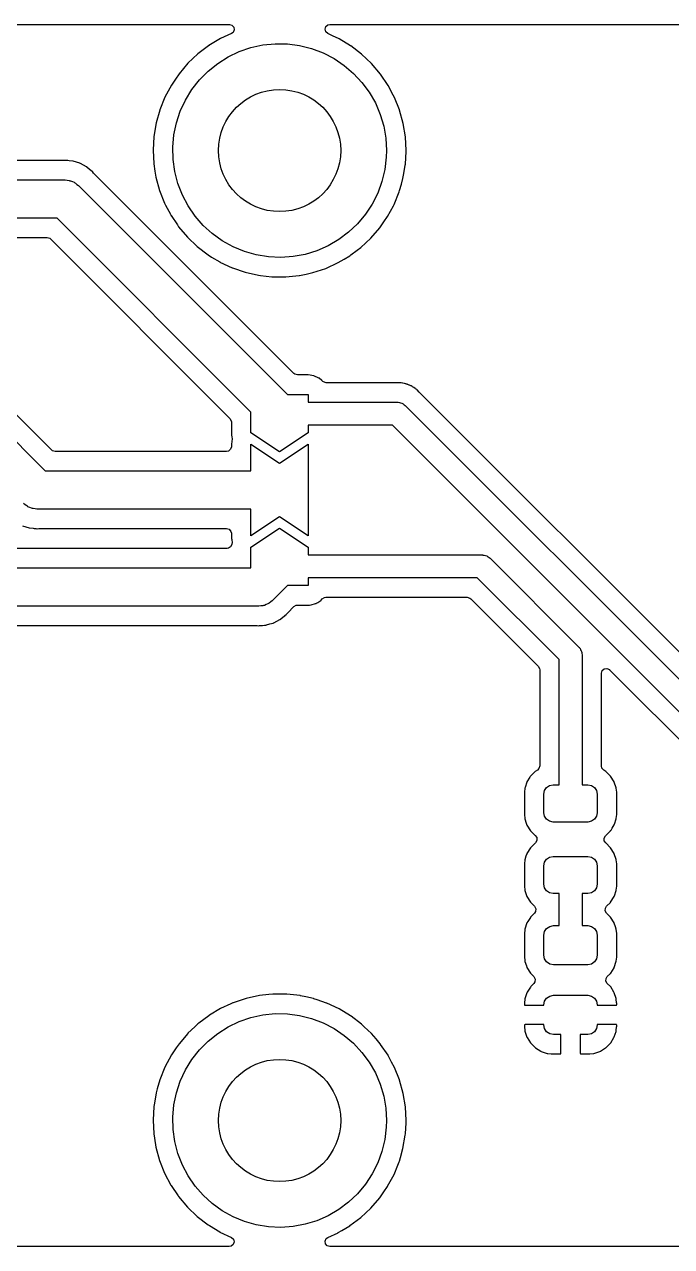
# Model space of a CAD drawing. Extents: x 14 to 417, y -139 to -107.
# Drawn here: x 31.42 to 48.37, y -139.19 to -107.19 of the extents above; entities that cross this region are included whole.
import ezdxf

# ---------------------------------------------------------------- set-up
doc = ezdxf.new("R2010")
doc.units = 0
doc.layers.add('BLACK', color=7, linetype='CONTINUOUS')

msp = doc.modelspace()

# ---------------------------------------------------------------- linework, layer by layer
at = {"layer": 'BLACK', "linetype": 'CONTINUOUS'}
for p, q in [((14.6045, -107.188), (36.7849, -107.188)), ((36.7849, -107.188), (36.853, -107.209)), ((36.853, -107.209), (36.8995, -107.262)), ((39.3107, -107.246), (39.3646, -107.2)), ((39.3646, -107.2), (39.4163, -107.188)), ((39.4163, -107.188), (87.5849, -107.188)), ((36.8375, -107.429), (36.5547, -107.559)), ((36.8801, -107.397), (36.8375, -107.429)), ((36.9096, -107.332), (36.8801, -107.397)), ((36.8995, -107.262), (36.9096, -107.332)), ((39.2903, -107.314), (39.3107, -107.246)), ((39.3098, -107.382), (39.2903, -107.314)), ((39.3632, -107.429), (39.3098, -107.382)), ((39.4865, -107.486), (39.3632, -107.429)), ((39.6555, -107.564), (39.4865, -107.486)), ((36.2386, -107.75), (35.9614, -107.959)), ((36.2445, -107.745), (36.2386, -107.75)), ((36.2472, -107.743), (36.2445, -107.745)), ((36.2445, -107.745), (36.2445, -107.745)), ((36.5547, -107.559), (36.2472, -107.743)), ((37.042, -107.898), (37.347, -107.793)), ((37.347, -107.793), (37.662, -107.724)), ((37.662, -107.724), (37.9827, -107.692)), ((37.9827, -107.692), (38.3051, -107.698)), ((38.3051, -107.698), (38.6247, -107.74)), ((38.6247, -107.74), (38.9373, -107.818)), ((38.9373, -107.818), (39.2389, -107.932)), ((39.6584, -107.566), (39.6555, -107.564)), ((39.9595, -107.748), (39.6584, -107.566)), ((39.6584, -107.566), (39.6584, -107.566)), ((39.9624, -107.75), (39.9595, -107.748)), ((39.9595, -107.748), (39.9595, -107.748)), ((40.2475, -107.967), (39.9624, -107.75)), ((35.9614, -107.959), (35.7006, -108.205)), ((36.478, -108.208), (36.7511, -108.036)), ((36.7511, -108.036), (37.042, -107.898)), ((39.2389, -107.932), (39.5253, -108.08)), ((39.5253, -108.08), (39.7929, -108.26)), ((40.5074, -108.213), (40.2475, -107.967)), ((35.4659, -108.48), (35.3726, -108.617)), ((35.4678, -108.478), (35.4659, -108.48)), ((35.4659, -108.48), (35.4659, -108.48)), ((35.7006, -108.205), (35.4678, -108.478)), ((35.9997, -108.638), (36.2264, -108.409)), ((36.2264, -108.409), (36.478, -108.208)), ((39.7929, -108.26), (40.038, -108.469)), ((40.038, -108.469), (40.2574, -108.705)), ((40.7392, -108.487), (40.5074, -108.213)), ((40.9401, -108.783), (40.7392, -108.487)), ((35.2659, -108.774), (35.0971, -109.09)), ((35.3726, -108.617), (35.2659, -108.774)), ((35.8008, -108.892), (35.9997, -108.638)), ((40.2574, -108.705), (40.4483, -108.965)), ((40.9417, -108.787), (40.9401, -108.783)), ((41.0778, -109.043), (40.9417, -108.787)), ((40.9417, -108.787), (40.9417, -108.787)), ((35.0971, -109.09), (34.9634, -109.422)), ((35.6323, -109.167), (35.8008, -108.892)), ((40.4483, -108.965), (40.608, -109.245)), ((41.1078, -109.1), (41.0778, -109.043)), ((41.1091, -109.103), (41.1078, -109.1)), ((41.2372, -109.425), (41.1091, -109.103)), ((34.9603, -109.433), (34.8664, -109.767)), ((34.9625, -109.425), (34.9603, -109.433)), ((34.9634, -109.422), (34.9625, -109.425)), ((34.9625, -109.425), (34.9625, -109.425)), ((35.4966, -109.459), (35.6323, -109.167)), ((40.608, -109.245), (40.7345, -109.542)), ((41.2403, -109.433), (41.2372, -109.425)), ((41.3361, -109.779), (41.2403, -109.433)), ((34.8664, -109.767), (34.8073, -110.121)), ((35.33, -110.081), (35.3954, -109.765)), ((35.3954, -109.765), (35.4966, -109.459)), ((40.7345, -109.542), (40.826, -109.851)), ((35.3014, -110.402), (35.33, -110.081)), ((40.826, -109.851), (40.8814, -110.168)), ((41.394, -110.132), (41.3361, -109.779)), ((34.8073, -110.121), (34.7867, -110.478)), ((35.3098, -110.724), (35.3014, -110.402)), ((40.8814, -110.168), (40.9, -110.49)), ((41.4134, -110.49), (41.394, -110.132)), ((34.7867, -110.478), (34.8048, -110.836)), ((35.3552, -111.043), (35.3098, -110.724)), ((40.8945, -110.666), (40.8557, -110.986)), ((40.9, -110.49), (40.8945, -110.666)), ((41.3928, -110.848), (41.4132, -110.515)), ((41.4132, -110.515), (41.4133, -110.513)), ((41.4133, -110.513), (41.4134, -110.49)), ((32.426, -110.751), (19.3468, -110.751)), ((32.4379, -110.751), (32.426, -110.751)), ((32.4413, -110.751), (32.4379, -110.751)), ((32.4835, -110.747), (32.4413, -110.751)), ((32.4897, -110.747), (32.4835, -110.747)), ((32.4972, -110.748), (32.4897, -110.747)), ((32.4897, -110.747), (32.4897, -110.747)), ((32.5266, -110.751), (32.4972, -110.748)), ((32.5323, -110.751), (32.5266, -110.751)), ((32.5332, -110.751), (32.5323, -110.751)), ((32.5368, -110.751), (32.5332, -110.751)), ((32.5403, -110.752), (32.5368, -110.751)), ((32.553, -110.753), (32.5403, -110.752)), ((32.5403, -110.752), (32.5403, -110.752)), ((32.5866, -110.757), (32.553, -110.753)), ((32.5877, -110.757), (32.5866, -110.757)), ((32.6803, -110.767), (32.5877, -110.757)), ((32.6854, -110.768), (32.6803, -110.767)), ((32.6907, -110.769), (32.6854, -110.768)), ((32.7794, -110.797), (32.6907, -110.769)), ((32.7805, -110.797), (32.7794, -110.797)), ((32.8694, -110.824), (32.7805, -110.797)), ((32.8741, -110.827), (32.8694, -110.824)), ((32.8792, -110.829), (32.8741, -110.827)), ((32.8846, -110.832), (32.8792, -110.829)), ((32.9608, -110.873), (32.8846, -110.832)), ((32.8846, -110.832), (32.8846, -110.832)), ((32.9619, -110.874), (32.9608, -110.873)), ((33.0437, -110.918), (32.9619, -110.874)), ((33.0479, -110.921), (33.0437, -110.918)), ((33.0525, -110.924), (33.0479, -110.921)), ((33.1239, -110.984), (33.0525, -110.924)), ((33.1247, -110.984), (33.1239, -110.984)), ((33.1579, -111.012), (33.1247, -110.984)), ((33.1601, -111.014), (33.1579, -111.012)), ((33.1619, -111.016), (33.1601, -111.014)), ((33.1656, -111.019), (33.1619, -111.016)), ((33.204, -111.051), (33.1656, -111.019)), ((34.8048, -110.836), (34.8053, -110.84)), ((34.8053, -110.84), (34.8053, -110.84)), ((34.8053, -110.84), (34.8353, -111.027)), ((34.8353, -111.027), (34.8615, -111.19)), ((35.437, -111.355), (35.3552, -111.043)), ((40.8557, -110.986), (40.7805, -111.299)), ((41.3538, -111.091), (41.3908, -110.874)), ((41.3908, -110.874), (41.3914, -110.871)), ((41.3908, -110.874), (41.3908, -110.874)), ((41.3914, -110.871), (41.3928, -110.848)), ((18.875, -111.26), (32.48, -111.26)), ((32.48, -111.26), (32.4861, -111.26)), ((32.4861, -111.26), (32.5365, -111.268)), ((32.5365, -111.268), (32.5874, -111.272)), ((32.5874, -111.272), (32.6063, -111.279)), ((32.6063, -111.279), (32.6262, -111.282)), ((32.6262, -111.282), (32.6724, -111.304)), ((32.6724, -111.304), (32.7201, -111.321)), ((32.7201, -111.321), (32.7363, -111.334)), ((32.7363, -111.334), (32.7545, -111.342)), ((32.7545, -111.342), (32.7927, -111.376)), ((33.2079, -111.056), (33.204, -111.051)), ((33.2278, -111.08), (33.2079, -111.056)), ((33.2369, -111.091), (33.2278, -111.08)), ((38.4756, -116.329), (33.2369, -111.091)), ((34.8615, -111.19), (34.956, -111.536)), ((35.5541, -111.656), (35.437, -111.355)), ((40.7805, -111.299), (40.6697, -111.602)), ((41.2431, -111.533), (41.2901, -111.368)), ((41.2901, -111.368), (41.331, -111.224)), ((41.331, -111.224), (41.3538, -111.091)), ((32.7927, -111.376), (32.8336, -111.406)), ((32.8336, -111.406), (38.3071, -116.88)), ((34.956, -111.536), (35.0874, -111.869)), ((35.705, -111.94), (35.5541, -111.656)), ((40.6697, -111.602), (40.5249, -111.89)), ((41.098, -111.901), (41.2328, -111.569)), ((41.2328, -111.569), (41.2431, -111.533)), ((35.0874, -111.869), (35.1157, -111.923)), ((35.1157, -111.923), (35.2387, -112.158)), ((35.8876, -112.206), (35.705, -111.94)), ((40.5249, -111.89), (40.3479, -112.159)), ((40.9297, -112.213), (41.0802, -111.934)), ((41.0802, -111.934), (41.098, -111.901)), ((32.2729, -112.26), (18.875, -112.26)), ((37.35, -117.337), (32.2729, -112.26)), ((35.2387, -112.158), (35.254, -112.187)), ((35.254, -112.187), (35.2559, -112.189)), ((35.2559, -112.189), (35.2559, -112.189)), ((35.2559, -112.189), (35.4238, -112.439)), ((36.0995, -112.449), (35.8876, -112.206)), ((40.3479, -112.159), (40.1411, -112.407)), ((40.8317, -112.357), (40.9262, -112.219)), ((40.9262, -112.219), (40.9281, -112.216)), ((40.9262, -112.219), (40.9262, -112.219)), ((40.9281, -112.216), (40.9297, -112.213)), ((40.9297, -112.213), (40.9297, -112.213)), ((35.4238, -112.439), (35.4538, -112.484)), ((35.4538, -112.484), (35.6847, -112.758)), ((36.3379, -112.666), (36.0995, -112.449)), ((39.9073, -112.629), (39.6495, -112.822)), ((40.1411, -112.407), (39.9073, -112.629)), ((40.4915, -112.783), (40.7251, -112.512)), ((40.7251, -112.512), (40.8317, -112.357)), ((19.3469, -112.768), (32.0101, -112.768)), ((32.0101, -112.768), (32.0782, -112.789)), ((32.0782, -112.789), (32.0992, -112.805)), ((32.0992, -112.805), (36.7994, -117.506)), ((35.6847, -112.758), (35.9438, -113.006)), ((36.5997, -112.854), (36.3379, -112.666)), ((36.8814, -113.011), (36.5997, -112.854)), ((39.6495, -112.822), (39.3712, -112.985)), ((40.2298, -113.028), (40.4915, -112.783)), ((35.9438, -113.006), (36.2281, -113.224)), ((36.2281, -113.224), (36.3168, -113.278)), ((36.3168, -113.278), (36.5314, -113.408)), ((37.1792, -113.134), (36.8814, -113.011)), ((37.4892, -113.223), (37.1792, -113.134)), ((37.8073, -113.275), (37.4892, -113.223)), ((38.1293, -113.29), (37.8073, -113.275)), ((38.4509, -113.268), (38.1293, -113.29)), ((38.7679, -113.209), (38.4509, -113.268)), ((39.076, -113.114), (38.7679, -113.209)), ((39.3712, -112.985), (39.076, -113.114)), ((39.7895, -113.335), (39.9403, -113.245)), ((39.9403, -113.245), (39.9432, -113.243)), ((39.9403, -113.245), (39.9403, -113.245)), ((39.9432, -113.243), (39.9687, -113.224)), ((39.9687, -113.224), (40.135, -113.099)), ((40.135, -113.099), (40.2298, -113.028)), ((36.5314, -113.408), (36.5314, -113.408)), ((36.5314, -113.408), (36.5343, -113.41)), ((36.5343, -113.41), (36.5374, -113.412)), ((36.5374, -113.412), (36.5374, -113.412)), ((36.5374, -113.412), (36.8557, -113.561)), ((36.8557, -113.561), (36.8557, -113.561)), ((36.8557, -113.561), (36.8588, -113.562)), ((36.8588, -113.562), (36.862, -113.563)), ((36.862, -113.563), (36.862, -113.563)), ((36.862, -113.563), (37.1946, -113.677)), ((38.9687, -113.687), (39.309, -113.575)), ((39.309, -113.575), (39.6351, -113.426)), ((39.6351, -113.426), (39.7895, -113.335)), ((37.1946, -113.677), (37.1946, -113.677)), ((37.1946, -113.677), (37.1978, -113.678)), ((37.1978, -113.678), (37.5474, -113.757)), ((37.5474, -113.757), (37.5997, -113.763)), ((37.5997, -113.763), (37.9001, -113.797)), ((37.9001, -113.797), (37.9001, -113.797)), ((37.9001, -113.797), (37.9035, -113.798)), ((37.9035, -113.798), (37.9069, -113.798)), ((37.9069, -113.798), (37.9069, -113.798)), ((37.9069, -113.798), (38.1012, -113.799)), ((38.1012, -113.799), (38.2619, -113.799)), ((38.2619, -113.799), (38.2652, -113.799)), ((38.2652, -113.799), (38.6149, -113.763)), ((38.2652, -113.799), (38.2652, -113.799)), ((38.6149, -113.763), (38.6149, -113.763)), ((38.6149, -113.763), (38.6183, -113.763)), ((38.6183, -113.763), (38.6217, -113.762)), ((38.6217, -113.762), (38.7942, -113.725)), ((38.6217, -113.762), (38.6217, -113.762)), ((38.7942, -113.725), (38.9687, -113.687)), ((32.1308, -118.335), (29.6778, -115.882)), ((29.2745, -116.197), (31.9571, -118.88)), ((38.4966, -116.346), (38.4756, -116.329)), ((38.5647, -116.366), (38.4966, -116.346)), ((38.85, -116.366), (38.5647, -116.366)), ((38.9947, -116.387), (38.85, -116.366)), ((39.1277, -116.448), (38.9947, -116.387)), ((39.1346, -116.454), (39.1277, -116.448)), ((39.2069, -116.516), (39.1346, -116.454)), ((39.1346, -116.454), (39.1346, -116.454)), ((39.235, -116.541), (39.2069, -116.516)), ((39.2493, -116.551), (39.235, -116.541)), ((39.3175, -116.572), (39.2493, -116.551)), ((41.0893, -116.572), (39.3175, -116.572)), ((41.0909, -116.571), (41.0893, -116.572)), ((41.0921, -116.571), (41.0909, -116.571)), ((41.0957, -116.571), (41.0921, -116.571)), ((41.1941, -116.571), (41.0957, -116.571)), ((41.0957, -116.571), (41.0957, -116.571)), ((41.1946, -116.572), (41.1941, -116.571)), ((41.2312, -116.572), (41.1946, -116.572)), ((41.2321, -116.572), (41.2312, -116.572)), ((41.2329, -116.572), (41.2321, -116.572)), ((41.2665, -116.572), (41.2329, -116.572)), ((41.2735, -116.572), (41.2665, -116.572)), ((41.2665, -116.572), (41.2665, -116.572)), ((41.2804, -116.573), (41.2735, -116.572)), ((41.3157, -116.582), (41.2804, -116.573)), ((41.2804, -116.573), (41.2804, -116.573)), ((41.3283, -116.584), (41.3157, -116.582)), ((41.3643, -116.588), (41.3283, -116.584)), ((41.3713, -116.589), (41.3643, -116.588)), ((41.3643, -116.588), (41.3643, -116.588)), ((41.4028, -116.601), (41.3713, -116.589)), ((41.4176, -116.605), (41.4028, -116.601)), ((41.4434, -116.611), (41.4176, -116.605)), ((41.4503, -116.613), (41.4434, -116.611)), ((41.4434, -116.611), (41.4434, -116.611)), ((41.4566, -116.616), (41.4503, -116.613)), ((41.4893, -116.631), (41.4566, -116.616)), ((41.4566, -116.616), (41.4566, -116.616)), ((41.501, -116.636), (41.4893, -116.631)), ((41.5351, -116.649), (41.501, -116.636)), ((41.5418, -116.651), (41.5351, -116.649)), ((41.5351, -116.649), (41.5351, -116.649)), ((41.5699, -116.669), (41.5418, -116.651)), ((41.5834, -116.677), (41.5699, -116.669)), ((41.6136, -116.692), (41.5834, -116.677)), ((41.6475, -116.719), (41.6136, -116.692)), ((41.6578, -116.726), (41.6475, -116.719)), ((41.6942, -116.749), (41.6578, -116.726)), ((41.6992, -116.755), (41.6942, -116.749)), ((41.7573, -116.814), (41.6992, -116.755)), ((41.6992, -116.755), (41.6992, -116.755)), ((38.3071, -116.88), (38.85, -116.88)), ((38.85, -116.88), (38.85, -117.08)), ((38.85, -117.08), (41.18, -117.08)), ((41.18, -117.08), (41.1901, -117.081)), ((41.1901, -117.081), (41.1947, -117.08)), ((41.1947, -117.08), (41.2024, -117.082)), ((41.2024, -117.082), (41.2383, -117.086)), ((41.2383, -117.086), (41.2692, -117.098)), ((41.2692, -117.098), (41.3015, -117.106)), ((41.3015, -117.106), (41.3198, -117.118)), ((41.3198, -117.118), (41.3403, -117.126)), ((41.3403, -117.126), (41.3647, -117.149)), ((41.7582, -116.815), (41.7573, -116.814)), ((51.6845, -126.741), (41.7582, -116.815)), ((37.35, -117.88), (37.35, -117.337)), ((41.3647, -117.149), (41.3921, -117.168)), ((41.3921, -117.168), (51.5108, -127.286)), ((36.7994, -117.506), (36.8334, -117.568)), ((36.8334, -117.568), (36.8363, -117.595)), ((36.8363, -117.595), (36.8363, -117.88)), ((41.0557, -117.68), (38.85, -117.68)), ((38.85, -117.68), (38.85, -117.88)), ((51.1744, -127.799), (41.0557, -117.68)), ((36.8363, -117.88), (36.8364, -117.882)), ((36.8562, -118.042), (36.8363, -118.18)), ((36.8364, -117.882), (36.8364, -117.882)), ((36.8364, -117.882), (36.8399, -117.937)), ((36.8399, -117.937), (36.8403, -117.945)), ((36.8403, -117.945), (36.8529, -117.99)), ((36.8529, -117.99), (36.8562, -118.042)), ((38.1, -118.38), (37.35, -117.88)), ((38.85, -117.88), (38.1, -118.38)), ((32.1518, -118.351), (32.1308, -118.335)), ((32.2199, -118.371), (32.1518, -118.351)), ((36.7103, -118.371), (32.2199, -118.371)), ((36.7626, -118.36), (36.7103, -118.371)), ((36.8163, -118.314), (36.7626, -118.36)), ((36.8363, -118.245), (36.8163, -118.314)), ((36.8363, -118.18), (36.8363, -118.245)), ((37.35, -118.88), (37.35, -118.18)), ((37.35, -118.18), (38.1, -118.68)), ((38.1, -118.68), (38.85, -118.18)), ((38.85, -118.18), (38.85, -120.58)), ((31.9571, -118.88), (37.35, -118.88)), ((31.4373, -119.764), (31.3964, -119.734)), ((31.4755, -119.798), (31.4373, -119.764)), ((31.4937, -119.806), (31.4755, -119.798)), ((31.5099, -119.819), (31.4937, -119.806)), ((31.5576, -119.836), (31.5099, -119.819)), ((31.6038, -119.858), (31.5576, -119.836)), ((31.6237, -119.861), (31.6038, -119.858)), ((31.6426, -119.868), (31.6237, -119.861)), ((31.6935, -119.872), (31.6426, -119.868)), ((31.7439, -119.88), (31.6935, -119.872)), ((31.75, -119.88), (31.7439, -119.88)), ((37.35, -119.88), (31.75, -119.88)), ((37.35, -120.58), (37.35, -119.88)), ((31.3665, -120.317), (31.4495, -120.343)), ((38.1, -120.08), (37.35, -120.58)), ((38.85, -120.58), (38.1, -120.08)), ((31.4495, -120.343), (31.4507, -120.343)), ((31.4507, -120.343), (31.5393, -120.371)), ((31.5393, -120.371), (31.5446, -120.372)), ((31.5446, -120.372), (31.5497, -120.373)), ((31.5497, -120.373), (31.6423, -120.383)), ((31.6423, -120.383), (31.6434, -120.383)), ((31.6434, -120.383), (31.6728, -120.386)), ((31.6728, -120.386), (31.6897, -120.388)), ((31.6897, -120.388), (31.6897, -120.388)), ((31.6897, -120.388), (31.6932, -120.388)), ((31.6932, -120.388), (31.6968, -120.388)), ((31.6968, -120.388), (31.6977, -120.389)), ((31.6977, -120.389), (31.7034, -120.389)), ((31.7034, -120.389), (31.7153, -120.39)), ((31.7153, -120.39), (31.7403, -120.393)), ((31.7403, -120.393), (31.7403, -120.393)), ((31.7403, -120.393), (31.7465, -120.393)), ((31.7465, -120.393), (31.7921, -120.389)), ((31.7921, -120.389), (31.804, -120.388)), ((31.804, -120.388), (36.7103, -120.388)), ((36.7103, -120.388), (36.7784, -120.409)), ((36.7784, -120.409), (36.8249, -120.462)), ((36.8249, -120.462), (36.8363, -120.514)), ((36.8363, -120.514), (36.8363, -120.58)), ((36.8363, -120.58), (36.8365, -120.583)), ((36.8365, -120.583), (36.8365, -120.583)), ((36.8365, -120.583), (36.8393, -120.617)), ((36.8393, -120.617), (36.8428, -120.662)), ((37.35, -120.88), (38.1, -120.38)), ((38.1, -120.38), (38.85, -120.88)), ((36.7226, -120.911), (19.3468, -120.911)), ((36.7581, -120.906), (36.7226, -120.911)), ((36.8178, -120.868), (36.7581, -120.906)), ((36.8473, -120.803), (36.8178, -120.868)), ((36.8428, -120.662), (36.8449, -120.668)), ((36.8449, -120.668), (36.8449, -120.668)), ((36.8449, -120.668), (36.8513, -120.689)), ((36.8558, -120.744), (36.8473, -120.803)), ((36.8513, -120.689), (36.8558, -120.744)), ((37.35, -121.42), (37.35, -120.88)), ((38.85, -120.88), (38.85, -121.08)), ((38.85, -121.08), (43.402, -121.08)), ((43.402, -121.08), (43.4121, -121.081)), ((43.4121, -121.081), (43.4167, -121.08)), ((43.4167, -121.08), (43.4244, -121.082)), ((43.4244, -121.082), (43.4603, -121.086)), ((43.4603, -121.086), (43.4912, -121.098)), ((43.4912, -121.098), (43.5235, -121.106)), ((43.5235, -121.106), (43.5418, -121.118)), ((43.5418, -121.118), (43.5623, -121.126)), ((43.5623, -121.126), (43.5867, -121.149)), ((43.5867, -121.149), (43.6141, -121.168)), ((43.6141, -121.168), (45.9321, -123.486)), ((18.875, -121.42), (37.35, -121.42)), ((38.3071, -121.88), (37.9136, -122.274)), ((38.85, -121.88), (38.3071, -121.88)), ((43.2777, -121.68), (38.85, -121.68)), ((38.85, -121.68), (38.85, -121.88)), ((45.42, -123.822), (43.2777, -121.68)), ((39.1864, -122.268), (39.2178, -122.232)), ((39.2178, -122.232), (39.2776, -122.194)), ((39.2776, -122.194), (39.3131, -122.188)), ((39.3131, -122.188), (43.0149, -122.188)), ((43.0149, -122.188), (43.083, -122.209)), ((43.083, -122.209), (43.104, -122.225)), ((43.104, -122.225), (44.8746, -123.996)), ((37.56, -122.42), (18.875, -122.42)), ((37.6105, -122.413), (37.56, -122.42)), ((37.6614, -122.41), (37.6105, -122.413)), ((37.6804, -122.403), (37.6614, -122.41)), ((37.7003, -122.4), (37.6804, -122.403)), ((37.7468, -122.379), (37.7003, -122.4)), ((37.7947, -122.361), (37.7468, -122.379)), ((37.811, -122.35), (37.7947, -122.361)), ((37.8294, -122.341), (37.811, -122.35)), ((37.868, -122.308), (37.8294, -122.341)), ((37.9092, -122.278), (37.868, -122.308)), ((37.9136, -122.274), (37.9092, -122.278)), ((38.3113, -122.595), (38.4756, -122.431)), ((38.4756, -122.431), (38.5379, -122.397)), ((38.5379, -122.397), (38.5647, -122.394)), ((38.5647, -122.394), (38.85, -122.394)), ((38.85, -122.394), (38.882, -122.391)), ((38.882, -122.391), (38.9164, -122.389)), ((38.9164, -122.389), (38.9231, -122.388)), ((38.9164, -122.389), (38.9164, -122.389)), ((38.9231, -122.388), (39.039, -122.354)), ((39.039, -122.354), (39.0548, -122.35)), ((39.0548, -122.35), (39.0634, -122.347)), ((39.0548, -122.35), (39.0548, -122.35)), ((39.0634, -122.347), (39.1027, -122.322)), ((39.1027, -122.322), (39.1788, -122.273)), ((39.1788, -122.273), (39.1864, -122.268)), ((39.1788, -122.273), (39.1788, -122.273)), ((37.7568, -122.914), (37.8458, -122.887)), ((37.8458, -122.887), (37.847, -122.887)), ((37.847, -122.887), (37.9304, -122.863)), ((37.9304, -122.863), (37.9363, -122.861)), ((37.9304, -122.863), (37.9304, -122.863)), ((37.9363, -122.861), (37.9411, -122.858)), ((37.9411, -122.858), (37.9462, -122.857)), ((37.9462, -122.857), (37.9516, -122.854)), ((37.9516, -122.854), (38.0283, -122.813)), ((38.0283, -122.813), (38.0294, -122.813)), ((38.0294, -122.813), (38.1065, -122.773)), ((38.1065, -122.773), (38.1119, -122.77)), ((38.1119, -122.77), (38.1161, -122.767)), ((38.1161, -122.767), (38.1208, -122.764)), ((38.1208, -122.764), (38.1929, -122.705)), ((38.1929, -122.705), (38.1938, -122.705)), ((38.1938, -122.705), (38.233, -122.673)), ((38.233, -122.673), (38.2355, -122.671)), ((38.2355, -122.671), (38.2362, -122.67)), ((38.2362, -122.67), (38.2405, -122.666)), ((38.2405, -122.666), (38.2741, -122.639)), ((38.2741, -122.639), (38.3033, -122.604)), ((38.3033, -122.604), (38.3113, -122.595)), ((19.3469, -122.928), (37.4982, -122.928)), ((37.4982, -122.928), (37.5118, -122.929)), ((37.5118, -122.929), (37.5433, -122.933)), ((37.5433, -122.933), (37.5433, -122.933)), ((37.5433, -122.933), (37.5494, -122.933)), ((37.5494, -122.933), (37.5756, -122.931)), ((37.5756, -122.931), (37.5994, -122.929)), ((37.5994, -122.929), (37.6042, -122.929)), ((37.6042, -122.929), (37.6067, -122.928)), ((37.6067, -122.928), (37.6098, -122.928)), ((37.6098, -122.928), (37.6217, -122.927)), ((37.6217, -122.927), (37.6525, -122.924)), ((37.6525, -122.924), (37.6538, -122.924)), ((37.6538, -122.924), (37.7043, -122.92)), ((37.7043, -122.92), (37.7464, -122.916)), ((37.7464, -122.916), (37.7515, -122.915)), ((37.7515, -122.915), (37.7568, -122.914)), ((45.9321, -123.486), (45.9385, -123.494)), ((45.9385, -123.494), (45.9422, -123.496)), ((45.9422, -123.496), (45.9464, -123.503)), ((45.9464, -123.503), (45.9693, -123.531)), ((45.9693, -123.531), (45.9824, -123.562)), ((45.42, -127.099), (45.42, -123.822)), ((45.9824, -123.562), (45.9999, -123.59)), ((45.9999, -123.59), (46.0039, -123.612)), ((46.0039, -123.612), (46.0127, -123.632)), ((46.0127, -123.632), (46.0139, -123.665)), ((46.0139, -123.665), (46.02, -123.698)), ((46.02, -123.698), (46.02, -127.099)), ((44.8746, -123.996), (44.9086, -124.058)), ((44.9086, -124.058), (44.9115, -124.085)), ((44.9115, -124.085), (44.9115, -126.606)), ((46.5285, -124.176), (46.5485, -124.108)), ((46.5485, -124.108), (46.6022, -124.061)), ((46.6022, -124.061), (46.6724, -124.051)), ((46.6724, -124.051), (46.737, -124.081)), ((46.737, -124.081), (46.7436, -124.087)), ((46.7436, -124.087), (50.8082, -128.152)), ((46.5285, -126.606), (46.5285, -124.176)), ((44.8518, -126.713), (44.7933, -126.749)), ((44.8915, -126.674), (44.8518, -126.713)), ((44.9115, -126.606), (44.8915, -126.674)), ((46.5409, -126.66), (46.5285, -126.606)), ((46.5884, -126.713), (46.5409, -126.66)), ((46.6457, -126.748), (46.5884, -126.713)), ((44.575, -127.03), (44.5271, -127.174)), ((44.5773, -127.023), (44.575, -127.03)), ((44.575, -127.03), (44.575, -127.03)), ((44.6551, -126.896), (44.5773, -127.023)), ((44.6655, -126.88), (44.6551, -126.896)), ((44.6694, -126.873), (44.6655, -126.88)), ((44.6655, -126.88), (44.6655, -126.88)), ((44.7933, -126.749), (44.6694, -126.873)), ((46.7698, -126.872), (46.6457, -126.748)), ((46.8621, -127.021), (46.7698, -126.872)), ((46.8644, -127.028), (46.8621, -127.021)), ((46.9154, -127.181), (46.8644, -127.028)), ((44.5221, -127.189), (44.5115, -127.293)), ((44.5115, -127.293), (44.5115, -127.88)), ((44.5271, -127.174), (44.5221, -127.189)), ((45.02, -127.343), (45.0386, -127.249)), ((45.02, -127.83), (45.02, -127.343)), ((45.0386, -127.249), (45.0914, -127.17)), ((45.0914, -127.17), (45.1705, -127.118)), ((45.1705, -127.118), (45.2637, -127.099)), ((45.2637, -127.099), (45.42, -127.099)), ((46.02, -127.099), (46.1762, -127.099)), ((46.1762, -127.099), (46.2695, -127.118)), ((46.2695, -127.118), (46.3486, -127.17)), ((46.3486, -127.17), (46.4014, -127.249)), ((46.4014, -127.249), (46.42, -127.343)), ((46.42, -127.343), (46.42, -127.83)), ((46.9176, -127.188), (46.9154, -127.181)), ((46.9154, -127.181), (46.9154, -127.181)), ((46.9285, -127.293), (46.9176, -127.188)), ((46.9285, -127.88), (46.9285, -127.293)), ((44.5115, -127.88), (44.5224, -127.985)), ((44.5224, -127.985), (44.5246, -127.992)), ((44.5246, -127.992), (44.5246, -127.992)), ((44.5246, -127.992), (44.561, -128.101)), ((45.0386, -127.924), (45.02, -127.83)), ((45.0914, -128.003), (45.0386, -127.924)), ((45.1705, -128.055), (45.0914, -128.003)), ((46.3486, -128.003), (46.2695, -128.055)), ((46.4014, -127.924), (46.3486, -128.003)), ((46.42, -127.83), (46.4014, -127.924)), ((46.8703, -128.127), (46.9157, -127.99)), ((46.9157, -127.99), (46.9179, -127.984)), ((46.9157, -127.99), (46.9157, -127.99)), ((46.9179, -127.984), (46.9285, -127.88)), ((44.561, -128.101), (44.5779, -128.152)), ((44.5779, -128.152), (44.6702, -128.301)), ((44.6702, -128.301), (44.7943, -128.425)), ((45.2637, -128.074), (45.1705, -128.055)), ((46.1762, -128.074), (45.2637, -128.074)), ((46.2695, -128.055), (46.1762, -128.074)), ((46.6751, -128.395), (46.7654, -128.305)), ((46.7654, -128.305), (46.7706, -128.3)), ((46.7706, -128.3), (46.7802, -128.284)), ((46.7802, -128.284), (46.8106, -128.235)), ((46.8106, -128.235), (46.8627, -128.15)), ((46.8627, -128.15), (46.8703, -128.127)), ((44.7933, -128.624), (44.6694, -128.748)), ((44.7986, -128.621), (44.7933, -128.624)), ((44.7943, -128.425), (44.7973, -128.426)), ((44.7973, -128.426), (44.8374, -128.483)), ((44.805, -128.615), (44.7986, -128.621)), ((44.8406, -128.554), (44.805, -128.615)), ((44.8374, -128.483), (44.8406, -128.554)), ((46.5994, -128.494), (46.635, -128.433)), ((46.6026, -128.565), (46.5994, -128.494)), ((46.6427, -128.622), (46.6026, -128.565)), ((46.635, -128.433), (46.6414, -128.427)), ((46.6414, -128.427), (46.6467, -128.424)), ((46.6457, -128.623), (46.6427, -128.622)), ((46.7698, -128.747), (46.6457, -128.623)), ((46.6467, -128.424), (46.6751, -128.395)), ((44.5529, -128.971), (44.5221, -129.064)), ((44.575, -128.905), (44.5529, -128.971)), ((44.5773, -128.898), (44.575, -128.905)), ((44.575, -128.905), (44.575, -128.905)), ((44.6694, -128.748), (44.5773, -128.898)), ((46.8621, -128.896), (46.7698, -128.747)), ((46.8644, -128.903), (46.8621, -128.896)), ((46.9154, -129.056), (46.8644, -128.903)), ((44.5221, -129.064), (44.5115, -129.168)), ((44.5115, -129.168), (44.5115, -129.755)), ((45.02, -129.218), (45.0386, -129.124)), ((45.02, -129.705), (45.02, -129.218)), ((45.0386, -129.124), (45.0914, -129.045)), ((45.0914, -129.045), (45.1705, -128.993)), ((45.1705, -128.993), (45.2637, -128.974)), ((45.2637, -128.974), (46.1762, -128.974)), ((46.1762, -128.974), (46.2695, -128.993)), ((46.2695, -128.993), (46.3486, -129.045)), ((46.3486, -129.045), (46.4014, -129.124)), ((46.4014, -129.124), (46.42, -129.218)), ((46.42, -129.218), (46.42, -129.705)), ((46.9176, -129.063), (46.9154, -129.056)), ((46.9154, -129.056), (46.9154, -129.056)), ((46.9285, -129.168), (46.9176, -129.063)), ((46.9285, -129.755), (46.9285, -129.168)), ((44.5115, -129.755), (44.5224, -129.86)), ((44.5224, -129.86), (44.5246, -129.867)), ((44.5246, -129.867), (44.5246, -129.867)), ((44.5246, -129.867), (44.5601, -129.973)), ((45.0386, -129.799), (45.02, -129.705)), ((45.0914, -129.878), (45.0386, -129.799)), ((45.1705, -129.93), (45.0914, -129.878)), ((45.2637, -129.949), (45.1705, -129.93)), ((46.2695, -129.93), (46.1762, -129.949)), ((46.3486, -129.878), (46.2695, -129.93)), ((46.4014, -129.799), (46.3486, -129.878)), ((46.42, -129.705), (46.4014, -129.799)), ((46.8682, -130.009), (46.9157, -129.865)), ((46.9157, -129.865), (46.9179, -129.859)), ((46.9157, -129.865), (46.9157, -129.865)), ((46.9179, -129.859), (46.9285, -129.755)), ((44.5601, -129.973), (44.5779, -130.027)), ((44.5779, -130.027), (44.6702, -130.176)), ((44.6702, -130.176), (44.7589, -130.264)), ((45.42, -129.949), (45.2637, -129.949)), ((45.42, -130.787), (45.42, -129.949)), ((46.1762, -129.949), (46.02, -129.949)), ((46.02, -129.949), (46.02, -130.787)), ((46.6646, -130.281), (46.7654, -130.18)), ((46.7654, -130.18), (46.7706, -130.175)), ((46.7706, -130.175), (46.8627, -130.025)), ((46.8627, -130.025), (46.8682, -130.009)), ((44.6669, -130.57), (44.5993, -130.679)), ((44.6707, -130.564), (44.6669, -130.57)), ((44.6669, -130.57), (44.6669, -130.57)), ((44.6991, -130.535), (44.6707, -130.564)), ((44.7754, -130.459), (44.6991, -130.535)), ((44.7589, -130.264), (44.7753, -130.281)), ((44.7753, -130.281), (44.8094, -130.343)), ((44.8044, -130.414), (44.7754, -130.459)), ((44.8094, -130.343), (44.8044, -130.414)), ((46.6306, -130.397), (46.6356, -130.326)), ((46.6647, -130.459), (46.6306, -130.397)), ((46.6356, -130.326), (46.6646, -130.281)), ((46.7685, -130.563), (46.6647, -130.459)), ((46.8616, -130.713), (46.7685, -130.563)), ((44.5215, -130.889), (44.5197, -130.906)), ((44.5222, -130.882), (44.5215, -130.889)), ((44.5215, -130.889), (44.5215, -130.889)), ((44.5779, -130.714), (44.5222, -130.882)), ((44.5993, -130.679), (44.5779, -130.714)), ((45.039, -130.941), (45.0932, -130.86)), ((45.0932, -130.86), (45.1743, -130.806)), ((45.1743, -130.806), (45.27, -130.787)), ((45.27, -130.787), (45.42, -130.787)), ((46.02, -130.787), (46.17, -130.787)), ((46.17, -130.787), (46.2657, -130.806)), ((46.2657, -130.806), (46.3468, -130.86)), ((46.3468, -130.86), (46.401, -130.941)), ((46.8639, -130.72), (46.8616, -130.713)), ((46.8979, -130.822), (46.8639, -130.72)), ((46.9175, -130.881), (46.8979, -130.822)), ((46.9182, -130.888), (46.9175, -130.881)), ((46.9282, -130.983), (46.9182, -130.888)), ((46.9182, -130.888), (46.9182, -130.888)), ((44.5197, -130.906), (44.5115, -130.987)), ((44.5115, -130.987), (44.5115, -131.612)), ((45.02, -131.037), (45.039, -130.941)), ((45.02, -131.562), (45.02, -131.037)), ((46.401, -130.941), (46.42, -131.037)), ((46.42, -131.037), (46.42, -131.562)), ((46.9285, -130.987), (46.9282, -130.983)), ((46.9285, -131.612), (46.9285, -130.987)), ((44.5115, -131.612), (44.5118, -131.616)), ((44.5118, -131.616), (44.5118, -131.616)), ((44.5118, -131.616), (44.5193, -131.688)), ((44.5193, -131.688), (44.5225, -131.718)), ((44.5225, -131.718), (44.5247, -131.725)), ((44.5247, -131.725), (44.5247, -131.725)), ((44.5247, -131.725), (44.5627, -131.839)), ((44.5627, -131.839), (44.5784, -131.886)), ((45.039, -131.658), (45.02, -131.562)), ((45.0932, -131.739), (45.039, -131.658)), ((45.1743, -131.793), (45.0932, -131.739)), ((45.27, -131.812), (45.1743, -131.793)), ((46.17, -131.812), (45.27, -131.812)), ((46.2657, -131.793), (46.17, -131.812)), ((46.3468, -131.739), (46.2657, -131.793)), ((46.401, -131.658), (46.3468, -131.739)), ((46.42, -131.562), (46.401, -131.658)), ((46.8621, -131.885), (46.9178, -131.717)), ((46.9178, -131.717), (46.9285, -131.612)), ((44.5784, -131.886), (44.6715, -132.036)), ((44.6715, -132.036), (44.6767, -132.042)), ((44.6767, -132.042), (44.7585, -132.123)), ((44.7585, -132.123), (44.7925, -132.185)), ((46.6475, -132.239), (46.6525, -132.168)), ((46.6525, -132.168), (46.6814, -132.123)), ((46.6814, -132.123), (46.7641, -132.04)), ((46.7641, -132.04), (46.7693, -132.035)), ((46.7641, -132.04), (46.7641, -132.04)), ((46.7693, -132.035), (46.7731, -132.029)), ((46.7731, -132.029), (46.8583, -131.891)), ((46.8583, -131.891), (46.8621, -131.885)), ((46.8583, -131.891), (46.8583, -131.891)), ((44.6672, -132.395), (44.5822, -132.533)), ((44.6763, -132.384), (44.6672, -132.395)), ((44.7586, -132.301), (44.6763, -132.384)), ((44.7875, -132.256), (44.7586, -132.301)), ((44.7925, -132.185), (44.7875, -132.256)), ((46.6815, -132.302), (46.6475, -132.239)), ((46.7629, -132.383), (46.6815, -132.302)), ((46.7719, -132.394), (46.7629, -132.383)), ((46.8572, -132.532), (46.7719, -132.394)), ((36.8772, -132.811), (36.8249, -132.835)), ((36.8803, -132.809), (36.8772, -132.811)), ((36.8772, -132.811), (36.8772, -132.811)), ((37.2201, -132.696), (36.8803, -132.809)), ((37.5703, -132.619), (37.2201, -132.696)), ((37.5736, -132.619), (37.5703, -132.619)), ((37.8134, -132.593), (37.5736, -132.619)), ((37.5736, -132.619), (37.5736, -132.619)), ((37.9266, -132.581), (37.8134, -132.593)), ((38.1121, -132.582), (37.9266, -132.581)), ((38.2816, -132.582), (38.1121, -132.582)), ((38.285, -132.582), (38.2816, -132.582)), ((38.2816, -132.582), (38.2816, -132.582)), ((38.2883, -132.582), (38.285, -132.582)), ((38.6378, -132.621), (38.2883, -132.582)), ((38.2883, -132.582), (38.2883, -132.582)), ((38.6412, -132.621), (38.6378, -132.621)), ((38.6378, -132.621), (38.6378, -132.621)), ((38.6445, -132.622), (38.6412, -132.621)), ((38.7896, -132.654), (38.6445, -132.622)), ((38.6445, -132.622), (38.6445, -132.622)), ((38.991, -132.699), (38.7896, -132.654)), ((38.9943, -132.7), (38.991, -132.699)), ((39.0876, -132.731), (38.9943, -132.7)), ((38.9943, -132.7), (38.9943, -132.7)), ((39.3305, -132.814), (39.0876, -132.731)), ((44.5123, -132.808), (44.512, -132.815)), ((44.522, -132.714), (44.5123, -132.808)), ((44.5249, -132.701), (44.522, -132.714)), ((44.576, -132.546), (44.5249, -132.701)), ((44.5822, -132.533), (44.576, -132.546)), ((45.02, -132.862), (45.039, -132.766)), ((45.039, -132.766), (45.0932, -132.685)), ((45.0932, -132.685), (45.1743, -132.631)), ((45.1743, -132.631), (45.27, -132.612)), ((45.27, -132.612), (46.17, -132.612)), ((46.17, -132.612), (46.2657, -132.631)), ((46.2657, -132.631), (46.3468, -132.685)), ((46.3468, -132.685), (46.401, -132.766)), ((46.401, -132.766), (46.42, -132.862)), ((46.8634, -132.545), (46.8572, -132.532)), ((46.9149, -132.699), (46.8634, -132.545)), ((46.9177, -132.713), (46.9149, -132.699)), ((46.9277, -132.808), (46.9177, -132.713)), ((46.928, -132.815), (46.9277, -132.808)), ((36.2677, -133.131), (36.2472, -133.143)), ((36.5518, -132.961), (36.2677, -133.131)), ((36.5547, -132.959), (36.5518, -132.961)), ((36.5518, -132.961), (36.5518, -132.961)), ((36.8249, -132.835), (36.5547, -132.959)), ((37.347, -133.193), (37.662, -133.124)), ((37.662, -133.124), (37.9827, -133.092)), ((37.9827, -133.092), (38.3051, -133.098)), ((38.3051, -133.098), (38.6247, -133.14)), ((39.3336, -132.815), (39.3305, -132.814)), ((39.341, -132.819), (39.3336, -132.815)), ((39.3336, -132.815), (39.3336, -132.815)), ((39.6555, -132.964), (39.341, -132.819)), ((39.6584, -132.966), (39.6555, -132.964)), ((39.9595, -133.148), (39.6584, -132.966)), ((39.6584, -132.966), (39.6584, -132.966)), ((44.512, -132.815), (44.512, -132.852)), ((44.512, -132.852), (44.5165, -132.868)), ((44.5165, -132.868), (44.5179, -132.869)), ((44.5179, -132.869), (44.5255, -132.87)), ((44.5255, -132.87), (45.02, -132.87)), ((45.02, -132.87), (45.02, -132.862)), ((46.42, -132.862), (46.42, -132.87)), ((46.42, -132.87), (46.9099, -132.87)), ((46.9099, -132.87), (46.9251, -132.866)), ((46.9251, -132.866), (46.9263, -132.865)), ((46.9263, -132.865), (46.928, -132.857)), ((46.928, -132.857), (46.928, -132.815)), ((35.8818, -133.434), (35.7006, -133.605)), ((35.9589, -133.362), (35.8818, -133.434)), ((35.9614, -133.359), (35.9589, -133.362)), ((35.9589, -133.362), (35.9589, -133.362)), ((35.9886, -133.339), (35.9614, -133.359)), ((36.2445, -133.145), (35.9886, -133.339)), ((36.2472, -133.143), (36.2445, -133.145)), ((36.2445, -133.145), (36.2445, -133.145)), ((36.478, -133.608), (36.7511, -133.436)), ((36.7511, -133.436), (37.042, -133.298)), ((37.042, -133.298), (37.347, -133.193)), ((38.6247, -133.14), (38.9373, -133.218)), ((38.9373, -133.218), (39.2389, -133.332)), ((39.2389, -133.332), (39.5253, -133.48)), ((39.9624, -133.15), (39.9595, -133.148)), ((39.9595, -133.148), (39.9595, -133.148)), ((39.9651, -133.152), (39.9624, -133.15)), ((39.9776, -133.161), (39.9651, -133.152)), ((39.9651, -133.152), (39.9651, -133.152)), ((40.2475, -133.367), (39.9776, -133.161)), ((40.3184, -133.434), (40.2475, -133.367)), ((40.5074, -133.613), (40.3184, -133.434)), ((44.5137, -133.384), (44.512, -133.392)), ((44.512, -133.392), (44.512, -133.434)), ((44.512, -133.434), (44.5123, -133.441)), ((44.5123, -133.441), (44.5223, -133.536)), ((44.5149, -133.383), (44.5137, -133.384)), ((44.5301, -133.379), (44.5149, -133.383)), ((45.02, -133.379), (44.5301, -133.379)), ((45.02, -133.387), (45.02, -133.379)), ((45.039, -133.483), (45.02, -133.387)), ((46.42, -133.387), (46.401, -133.483)), ((46.9145, -133.379), (46.42, -133.379)), ((46.42, -133.379), (46.42, -133.387)), ((46.9221, -133.38), (46.9145, -133.379)), ((46.918, -133.535), (46.9277, -133.441)), ((46.9235, -133.381), (46.9221, -133.38)), ((46.928, -133.397), (46.9235, -133.381)), ((46.9277, -133.441), (46.928, -133.434)), ((46.928, -133.434), (46.928, -133.397)), ((35.6921, -133.615), (35.4678, -133.878)), ((35.6983, -133.608), (35.6921, -133.615)), ((35.7006, -133.605), (35.6983, -133.608)), ((35.6983, -133.608), (35.6983, -133.608)), ((36.2264, -133.809), (36.478, -133.608)), ((39.5253, -133.48), (39.7929, -133.66)), ((39.7929, -133.66), (40.038, -133.869)), ((40.626, -133.753), (40.5074, -133.613)), ((40.7364, -133.883), (40.626, -133.753)), ((44.5223, -133.536), (44.5251, -133.55)), ((44.5251, -133.55), (44.5766, -133.704)), ((44.5766, -133.704), (44.5828, -133.717)), ((44.5828, -133.717), (44.6681, -133.855)), ((45.0932, -133.564), (45.039, -133.483)), ((45.1743, -133.618), (45.0932, -133.564)), ((45.27, -133.637), (45.1743, -133.618)), ((45.466, -133.637), (45.27, -133.637)), ((45.466, -134.131), (45.466, -133.637)), ((46.17, -133.637), (45.974, -133.637)), ((45.974, -133.637), (45.974, -134.127)), ((46.2657, -133.618), (46.17, -133.637)), ((46.3468, -133.564), (46.2657, -133.618)), ((46.401, -133.483), (46.3468, -133.564)), ((46.7728, -133.854), (46.8578, -133.716)), ((46.8578, -133.716), (46.864, -133.703)), ((46.864, -133.703), (46.9125, -133.556)), ((46.9125, -133.556), (46.9151, -133.548)), ((46.9151, -133.548), (46.918, -133.535)), ((35.3918, -133.989), (35.2659, -134.174)), ((35.4659, -133.88), (35.3918, -133.989)), ((35.4678, -133.878), (35.4659, -133.88)), ((35.4659, -133.88), (35.4659, -133.88)), ((35.8008, -134.292), (35.9997, -134.038)), ((35.9997, -134.038), (36.2264, -133.809)), ((40.038, -133.869), (40.2574, -134.105)), ((40.7392, -133.887), (40.7364, -133.883)), ((40.7411, -133.89), (40.7392, -133.887)), ((40.7452, -133.896), (40.7411, -133.89)), ((40.9401, -134.183), (40.7452, -133.896)), ((44.6681, -133.855), (44.6771, -133.866)), ((44.6771, -133.866), (44.7918, -133.981)), ((44.7918, -133.981), (44.8032, -133.99)), ((44.8032, -133.99), (44.9412, -134.075)), ((44.9412, -134.075), (44.9544, -134.081)), ((44.9544, -134.081), (45.1087, -134.132)), ((46.3326, -134.132), (46.4868, -134.08)), ((46.4868, -134.08), (46.5, -134.074)), ((46.5, -134.074), (46.6378, -133.989)), ((46.6378, -133.989), (46.6492, -133.98)), ((46.6492, -133.98), (46.7637, -133.865)), ((46.7637, -133.865), (46.7728, -133.854)), ((35.2659, -134.174), (35.0971, -134.49)), ((35.6323, -134.567), (35.8008, -134.292)), ((40.2574, -134.105), (40.4483, -134.365)), ((40.4483, -134.365), (40.608, -134.645)), ((40.9417, -134.187), (40.9401, -134.183)), ((41.0347, -134.362), (40.9417, -134.187)), ((40.9417, -134.187), (40.9417, -134.187)), ((41.1078, -134.5), (41.0347, -134.362)), ((45.1087, -134.132), (45.1221, -134.135)), ((45.1221, -134.135), (45.2164, -134.145)), ((45.2164, -134.145), (45.2229, -134.145)), ((45.2229, -134.145), (45.4479, -134.145)), ((45.4479, -134.145), (45.4631, -134.141)), ((45.4631, -134.141), (45.4643, -134.139)), ((45.4643, -134.139), (45.466, -134.131)), ((45.974, -134.127), (45.9785, -134.142)), ((45.9785, -134.142), (45.9799, -134.143)), ((45.9799, -134.143), (45.9875, -134.145)), ((45.9875, -134.145), (46.2171, -134.145)), ((46.2171, -134.145), (46.2236, -134.145)), ((46.2236, -134.145), (46.3192, -134.135)), ((46.3192, -134.135), (46.3326, -134.132)), ((35.0971, -134.49), (34.9634, -134.822)), ((35.4966, -134.859), (35.6323, -134.567)), ((40.608, -134.645), (40.7345, -134.942)), ((41.1091, -134.503), (41.1078, -134.5)), ((41.2372, -134.825), (41.1091, -134.503)), ((34.9625, -134.825), (34.8971, -135.058)), ((34.9634, -134.822), (34.9625, -134.825)), ((34.9625, -134.825), (34.9625, -134.825)), ((35.3954, -135.165), (35.4966, -134.859)), ((40.7345, -134.942), (40.826, -135.251)), ((41.2403, -134.833), (41.2372, -134.825)), ((41.3361, -135.179), (41.2403, -134.833)), ((34.8659, -135.171), (34.8141, -135.48)), ((34.8664, -135.167), (34.8659, -135.171)), ((34.8659, -135.171), (34.8659, -135.171)), ((34.8971, -135.058), (34.8664, -135.167)), ((35.33, -135.481), (35.3954, -135.165)), ((40.826, -135.251), (40.8814, -135.568)), ((41.394, -135.532), (41.3361, -135.179)), ((34.8073, -135.521), (34.7867, -135.878)), ((34.8141, -135.48), (34.8073, -135.521)), ((35.3014, -135.802), (35.33, -135.481)), ((40.8814, -135.568), (40.9, -135.89)), ((41.4134, -135.89), (41.394, -135.532)), ((34.7867, -135.878), (34.8048, -136.236)), ((35.3098, -136.124), (35.3014, -135.802)), ((40.9, -135.89), (40.8945, -136.066)), ((41.3935, -136.236), (41.4107, -135.955)), ((41.4107, -135.955), (41.4133, -135.913)), ((41.4133, -135.913), (41.4134, -135.89)), ((34.8048, -136.236), (34.8053, -136.24)), ((34.8053, -136.24), (34.8053, -136.24)), ((34.8053, -136.24), (34.8239, -136.356)), ((35.3552, -136.443), (35.3098, -136.124)), ((40.8945, -136.066), (40.8557, -136.386)), ((41.331, -136.624), (41.3914, -136.271)), ((41.3914, -136.271), (41.3935, -136.236)), ((34.8239, -136.356), (34.8615, -136.59)), ((34.8615, -136.59), (34.956, -136.936)), ((35.437, -136.755), (35.3552, -136.443)), ((40.8557, -136.386), (40.7805, -136.699)), ((41.2645, -136.858), (41.331, -136.624)), ((34.956, -136.936), (35.0874, -137.269)), ((35.5541, -137.056), (35.437, -136.755)), ((40.7805, -136.699), (40.6697, -137.002)), ((41.195, -137.062), (41.2316, -136.972)), ((41.2316, -136.972), (41.2328, -136.969)), ((41.2316, -136.972), (41.2316, -136.972)), ((41.2328, -136.969), (41.2357, -136.959)), ((41.2357, -136.959), (41.2645, -136.858)), ((35.0874, -137.269), (35.254, -137.587)), ((35.705, -137.34), (35.5541, -137.056)), ((40.5249, -137.29), (40.3479, -137.559)), ((40.6697, -137.002), (40.5249, -137.29)), ((41.098, -137.301), (41.195, -137.062)), ((35.254, -137.587), (35.2559, -137.589)), ((35.2559, -137.589), (35.2559, -137.589)), ((35.2559, -137.589), (35.4396, -137.863)), ((35.8876, -137.606), (35.705, -137.34)), ((36.0995, -137.849), (35.8876, -137.606)), ((40.3479, -137.559), (40.1411, -137.807)), ((40.9297, -137.613), (41.0964, -137.304)), ((41.0964, -137.304), (41.098, -137.301)), ((35.4396, -137.863), (35.4538, -137.884)), ((35.4538, -137.884), (35.6847, -138.158)), ((36.3379, -138.066), (36.0995, -137.849)), ((40.1411, -137.807), (39.9073, -138.029)), ((40.4915, -138.183), (40.7251, -137.912)), ((40.7251, -137.912), (40.8317, -137.757)), ((40.8317, -137.757), (40.9262, -137.619)), ((40.9262, -137.619), (40.9281, -137.616)), ((40.9262, -137.619), (40.9262, -137.619)), ((40.9281, -137.616), (40.9297, -137.613)), ((40.9297, -137.613), (40.9297, -137.613)), ((35.6847, -138.158), (35.9438, -138.406)), ((36.5997, -138.254), (36.3379, -138.066)), ((39.6495, -138.222), (39.3712, -138.385)), ((39.9073, -138.029), (39.6495, -138.222)), ((40.2298, -138.428), (40.4915, -138.183)), ((35.9438, -138.406), (36.2281, -138.624)), ((36.8814, -138.411), (36.5997, -138.254)), ((37.1792, -138.534), (36.8814, -138.411)), ((37.4892, -138.623), (37.1792, -138.534)), ((39.076, -138.514), (38.7679, -138.609)), ((39.3712, -138.385), (39.076, -138.514)), ((39.9432, -138.643), (40.2298, -138.428)), ((36.2281, -138.624), (36.2601, -138.643)), ((36.2601, -138.643), (36.5314, -138.808)), ((36.5314, -138.808), (36.5314, -138.808)), ((36.5314, -138.808), (36.5343, -138.81)), ((36.5343, -138.81), (36.5374, -138.812)), ((36.5374, -138.812), (36.5374, -138.812)), ((36.5374, -138.812), (36.836, -138.951)), ((37.8073, -138.675), (37.4892, -138.623)), ((38.1293, -138.69), (37.8073, -138.675)), ((38.4509, -138.668), (38.1293, -138.69)), ((38.7679, -138.609), (38.4509, -138.668)), ((39.3618, -138.951), (39.632, -138.828)), ((39.632, -138.828), (39.6351, -138.826)), ((39.6351, -138.826), (39.7291, -138.771)), ((39.7291, -138.771), (39.9403, -138.645)), ((39.9403, -138.645), (39.9432, -138.643)), ((39.9403, -138.645), (39.9403, -138.645)), ((36.7825, -139.191), (14.6045, -139.191)), ((36.8337, -139.181), (36.7825, -139.191)), ((36.8878, -139.135), (36.8337, -139.181)), ((36.836, -138.951), (36.8892, -138.998)), ((36.9085, -139.067), (36.8878, -139.135)), ((36.8892, -138.998), (36.9085, -139.067)), ((39.2893, -139.048), (39.3188, -138.983)), ((39.2994, -139.118), (39.2893, -139.048)), ((39.3459, -139.171), (39.2994, -139.118)), ((39.3188, -138.983), (39.3618, -138.951)), ((39.4141, -139.191), (39.3459, -139.171)), ((87.5825, -139.191), (39.4141, -139.191))]:
    msp.add_line(p, q, dxfattribs=at)
at = {"layer": 'BLACK'}
for centre in [(38.1, -110.49), (38.1, -135.89)]:
    msp.add_circle(centre, 1.6, dxfattribs=at)

doc.saveas('drawing.dxf')
